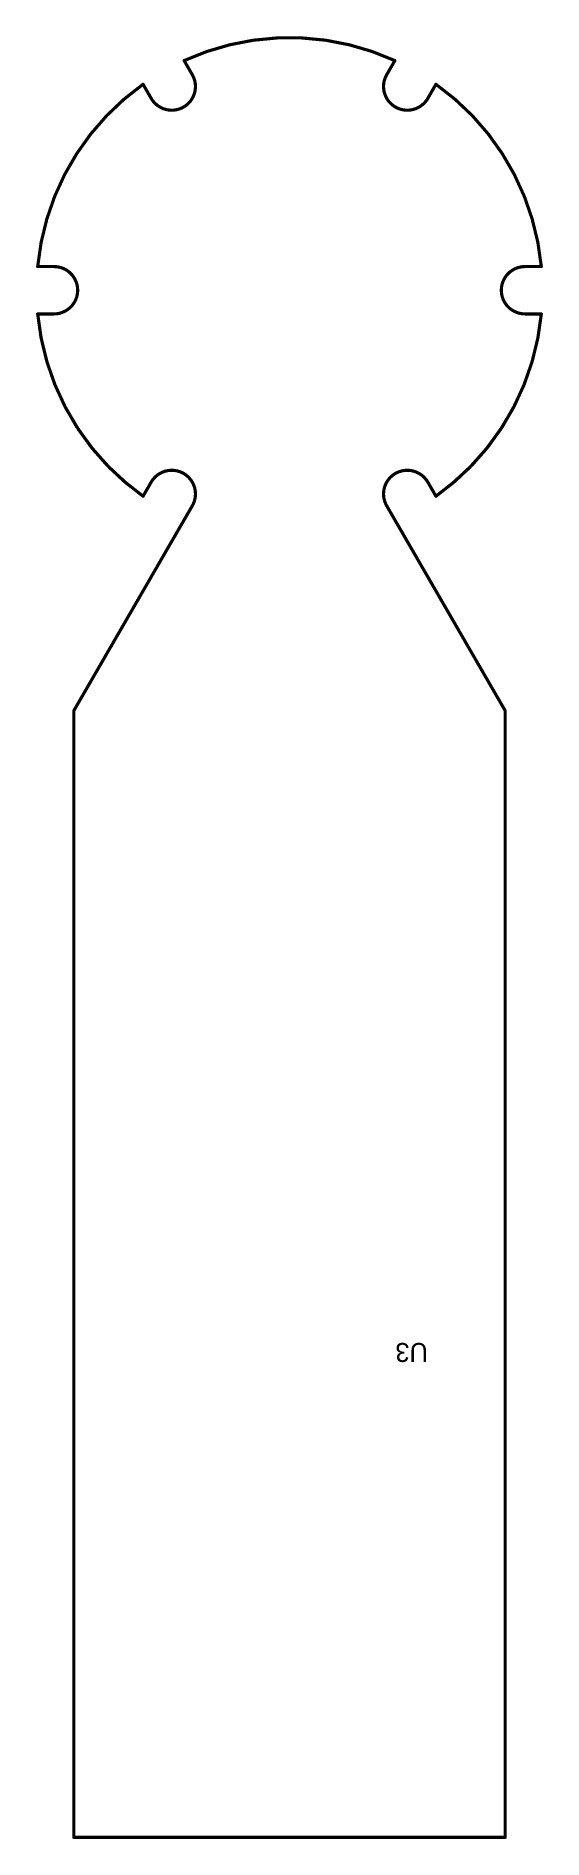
# Model space of a CAD drawing. Header units: millimetres. Extents: x 25.9 to 41.9, y 17.4 to 74.5.
import ezdxf

# ---------------------------------------------------------------- set-up
doc = ezdxf.new("R2010")
doc.units = ezdxf.units.MM
doc.layers.add('Mechanical1', color=6, linetype='Continuous')

# ---------------------------------------------------------------- blocks, each defined once
blk = doc.blocks.new('NGG0006A_V_8')
at = {"layer": 'Mechanical1'}
blk.add_text('U3', height=0.6, dxfattribs=at).set_placement((-1.143, -0.762))

msp = doc.modelspace()

# ---------------------------------------------------------------- linework, layer by layer
at = {"layer": 'Mechanical1', "const_width": 0.1}
for points in [[(30.576, 73.694, -0.218224), (37.242, 73.694)], [(30.834, 73.248, -1), (29.534, 72.498)], [(38.284, 72.498, -1), (36.984, 73.248)], [(25.944, 67.171, -0.218224), (29.277, 72.944)], [(38.541, 72.944, -0.218224), (41.874, 67.171)], [(26.459, 67.171, -1), (26.459, 65.671)], [(41.359, 65.671, -1), (41.359, 67.171)], [(28.801, 60.264, -0.19863), (25.944, 65.671)], [(29.277, 59.898, -0.218224), (25.944, 65.671)], [(41.874, 65.671, -0.218224), (38.541, 59.898)], [(41.874, 65.671, -0.19863), (39.017, 60.264)], [(29.534, 60.344, -1), (30.834, 59.594)], [(36.984, 59.594, -1), (38.284, 60.344)]]:
    msp.add_lwpolyline(points, format="xyb", dxfattribs=at)
for points in [[(30.576, 73.694), (30.834, 73.248)], [(36.966, 73.215), (37.242, 73.694)], [(29.277, 72.944), (29.534, 72.498)], [(38.252, 72.444), (38.541, 72.944)], [(25.944, 67.171), (26.459, 67.171)], [(41.359, 67.171), (41.874, 67.171)], [(25.944, 65.671), (26.459, 65.671)], [(25.944, 65.671), (26.459, 65.671)], [(41.359, 65.671), (41.874, 65.671)], [(41.359, 65.671), (41.874, 65.671)], [(29.277, 59.898), (29.534, 60.344)], [(38.284, 60.344), (38.541, 59.898)], [(27.086, 53.103), (30.834, 59.594)], [(36.984, 59.594), (40.732, 53.103)], [(27.086, 53.103), (27.086, 17.424)], [(40.732, 53.103), (40.732, 17.424)], [(27.086, 17.424), (40.732, 17.424)]]:
    msp.add_lwpolyline(points, dxfattribs=at)
at = {"layer": 'Mechanical1', "const_width": 0.05}
for points in [[(30.551, 73.694, 1), (30.601, 73.694, 1)], [(30.551, 73.694, 1), (30.601, 73.694, 1)], [(37.217, 73.694, 1), (37.267, 73.694, 1)], [(37.217, 73.694, 1), (37.267, 73.694, 1)], [(30.809, 73.248, 1), (30.859, 73.248, 1)], [(30.809, 73.248, 1), (30.859, 73.248, 1)], [(36.941, 73.215, 1), (36.991, 73.215, 1)], [(36.959, 73.248, 1), (37.009, 73.248, 1)], [(29.252, 72.944, 1), (29.302, 72.944, 1)], [(29.252, 72.944, 1), (29.302, 72.944, 1)], [(29.509, 72.498, 1), (29.559, 72.498, 1)], [(29.509, 72.498, 1), (29.559, 72.498, 1)], [(38.259, 72.498, 1), (38.309, 72.498, 1)], [(38.516, 72.944, 1), (38.566, 72.944, 1)], [(38.516, 72.944, 1), (38.566, 72.944, 1)], [(38.227, 72.444, 1), (38.277, 72.444, 1)], [(25.919, 67.171, 1), (25.969, 67.171, 1)], [(25.919, 67.171, 1), (25.969, 67.171, 1)], [(26.434, 67.171, 1), (26.484, 67.171, 1)], [(26.434, 67.171, 1), (26.484, 67.171, 1)], [(41.334, 67.171, 1), (41.384, 67.171, 1)], [(41.334, 67.171, 1), (41.384, 67.171, 1)], [(41.849, 67.171, 1), (41.899, 67.171, 1)], [(41.849, 67.171, 1), (41.899, 67.171, 1)], [(25.919, 65.671, 1), (25.969, 65.671, 1)], [(25.919, 65.671, 1), (25.969, 65.671, 1)], [(25.919, 65.671, 1), (25.969, 65.671, 1)], [(25.919, 65.671, 1), (25.969, 65.671, 1)], [(26.434, 65.671, 1), (26.484, 65.671, 1)], [(26.434, 65.671, 1), (26.484, 65.671, 1)], [(26.434, 65.671, 1), (26.484, 65.671, 1)], [(41.334, 65.671, 1), (41.384, 65.671, 1)], [(41.334, 65.671, 1), (41.384, 65.671, 1)], [(41.334, 65.671, 1), (41.384, 65.671, 1)], [(41.849, 65.671, 1), (41.899, 65.671, 1)], [(41.849, 65.671, 1), (41.899, 65.671, 1)], [(41.849, 65.671, 1), (41.899, 65.671, 1)], [(41.849, 65.671, 1), (41.899, 65.671, 1)], [(28.776, 60.264, 1), (28.826, 60.264, 1)], [(29.509, 60.344, 1), (29.559, 60.344, 1)], [(29.509, 60.344, 1), (29.559, 60.344, 1)], [(38.259, 60.344, 1), (38.309, 60.344, 1)], [(38.259, 60.344, 1), (38.309, 60.344, 1)], [(38.992, 60.264, 1), (39.042, 60.264, 1)], [(29.252, 59.898, 1), (29.302, 59.898, 1)], [(29.252, 59.898, 1), (29.302, 59.898, 1)], [(30.809, 59.594, 1), (30.859, 59.594, 1)], [(30.809, 59.594, 1), (30.859, 59.594, 1)], [(36.959, 59.594, 1), (37.009, 59.594, 1)], [(36.959, 59.594, 1), (37.009, 59.594, 1)], [(38.516, 59.898, 1), (38.566, 59.898, 1)], [(38.516, 59.898, 1), (38.566, 59.898, 1)], [(27.061, 53.103, 1), (27.111, 53.103, 1)], [(27.061, 53.103, 1), (27.111, 53.103, 1)], [(40.707, 53.103, 1), (40.757, 53.103, 1)], [(40.707, 53.103, 1), (40.757, 53.103, 1)], [(27.061, 17.424, 1), (27.111, 17.424, 1)], [(27.061, 17.424, 1), (27.111, 17.424, 1)], [(40.707, 17.424, 1), (40.757, 17.424, 1)], [(40.707, 17.424, 1), (40.757, 17.424, 1)]]:
    msp.add_lwpolyline(points, format="xyb", close=True, dxfattribs=at)

# ---------------------------------------------------------------- block references
at = {"rotation": 180}
msp.add_blockref('NGG0006A_V_8', (37.142, 32.319), dxfattribs=at)

doc.saveas('drawing.dxf')
